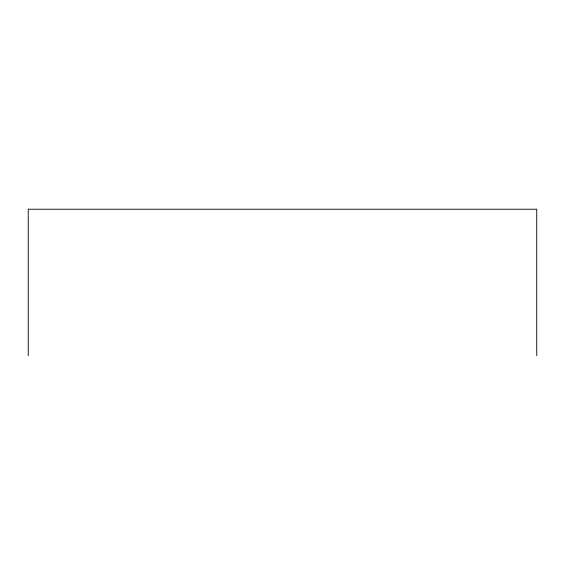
<?xml version="1.0" encoding="UTF-8"?>
<svg xmlns="http://www.w3.org/2000/svg" width="565" height="565" viewBox="0 0 565 565"><rect width="100%" height="100%" fill="white"/><g stroke="black" fill="none" stroke-linecap="round" stroke-linejoin="round"><path stroke-width="0.85" d="M536.75 355.773L536.75 209.227L28.25 209.227L28.25 355.773"/></g></svg>
